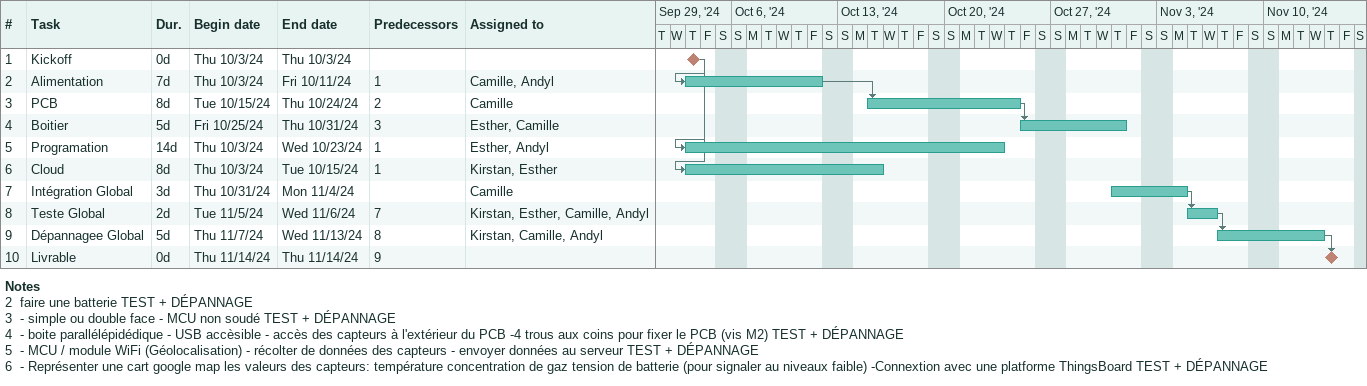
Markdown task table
| ID | Task | Duration | Start | Finish | Predecessors | Resources |
|---|---|---|---|---|---|---|
| 1 | Kickoff | 0d | 2024-10-03 | 2024-10-03 |  |  |
| 2 | Alimentation | 7d | 2024-10-03 | 2024-10-11 | 1 | Camille, Andyl |
| 3 | PCB | 8d | 2024-10-15 | 2024-10-24 | 2 | Camille |
| 4 | Boitier | 5d | 2024-10-25 | 2024-10-31 | 3 | Esther, Camille |
| 5 | Programation | 14d | 2024-10-03 | 2024-10-23 | 1 | Esther, Andyl |
| 6 | Cloud | 8d | 2024-10-03 | 2024-10-15 | 1 | Kirstan, Esther |
| 7 | Intégration Global | 3d | 2024-10-31 | 2024-11-04 |  | Camille |
| 8 | Teste Global | 2d | 2024-11-05 | 2024-11-06 | 7 | Kirstan, Esther, Camille, Andyl |
| 9 | Dépannagee Global | 5d | 2024-11-07 | 2024-11-13 | 8 | Kirstan, Camille, Andyl |
| 10 | Livrable | 0d | 2024-11-14 | 2024-11-14 | 9 |  |

Notes
- 2: faire une batterie TEST + DÉPANNAGE
- 3: - simple ou double face - MCU non soudé TEST + DÉPANNAGE
- 4: - boite parallélépidédique - USB accèsible - accès des capteurs à l'extérieur du PCB -4 trous aux coins pour fixer le PCB (vis M2) TEST + DÉPANNAGE
- 5: - MCU / module WiFi (Géolocalisation) - récolter de données des capteurs - envoyer données au serveur TEST + DÉPANNAGE
- 6: - Représenter une cart google map les valeurs des capteurs: température concentration de gaz tension de batterie (pour signaler au niveaux faible) -Connextion avec une platforme ThingsBoard TEST + DÉPANNAGE
